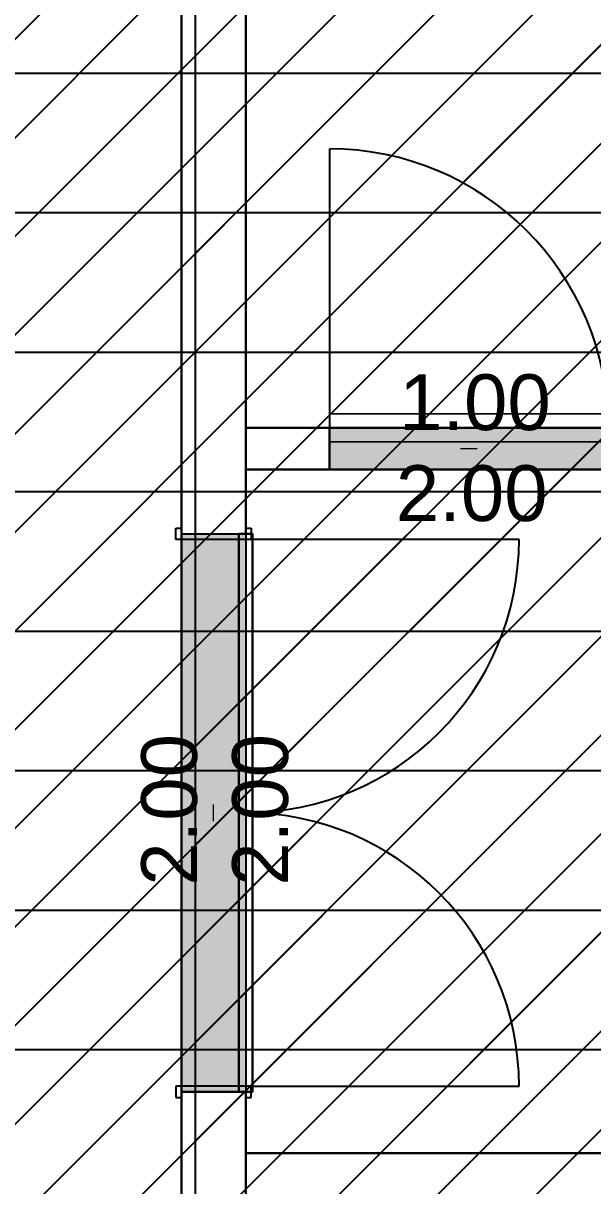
# Model space of a CAD drawing. Extents: x -996 to 41004, y -11542 to 18158.
# Drawn here: x 15845 to 17887, y 2513 to 6680 of the extents above; entities that cross this region are included whole.
import ezdxf

# ---------------------------------------------------------------- set-up
doc = ezdxf.new("R2010")
doc.units = 0
doc.header["$LTSCALE"] = 50
doc.layers.get('0').update_dxf_attribs({"lineweight": 25})
for name, color, linetype, lineweight, true_color in [('2D-NovaObj-A_Geschossdecke', 7, 'Continuous', 25, 0x008080), ('3D-NovaObj-A_Geschossdecke', 7, 'Continuous', 25, 0x008080), ('A_Geschossdecke', 7, 'Continuous', 25, 0x008080), ('XREF-41001-A-G-O1$0$2D-NovaObj-A_Geschossdecke', 7, 'Continuous', 25, 0x008080), ('XREF-41001-A-G-O1$0$2D-NovaObj-A_Tuer', 7, 'Continuous', 25, 0xbdbbbb), ('XREF-41001-A-G-O1$0$2D-NovaObj-A_Wand_allgemein', 3, 'Continuous', 25, 0x00ff00), ('XREF-41001-A-G-O1$0$3D-NovaObj-A_Geschossdecke', 7, 'Continuous', 25, 0x008080), ('XREF-41001-A-G-O1$0$3D-NovaObj-A_Tuer', 7, 'Continuous', 25, 0xbdbbbb), ('XREF-41001-A-G-O1$0$3D-NovaObj-A_Wand_allgemein', 3, 'Continuous', 25, 0x00ff00), ('XREF-41001-A-G-O1$0$A_Geschossdecke', 7, 'Continuous', 25, 0x008080), ('XREF-41001-A-G-O1$0$A_Tuer', 7, 'Continuous', 25, 0xbdbbbb), ('XREF-41001-A-G-O1$0$A_Wand_allgemein', 3, 'Continuous', 25, 0x00ff00), ('XREF-41001-A-G-O2$0$2D-NovaObj-A_Dach', 1, 'Continuous', 25, 0xff0000), ('XREF-41001-A-G-O2$0$2D-NovaObj-A_Tuer', 7, 'Continuous', 25, 0xbdbbbb), ('XREF-41001-A-G-O2$0$2D-NovaObj-A_Wand_allgemein', 3, 'Continuous', 25, 0x00ff00), ('XREF-41001-A-G-O2$0$3D-NovaObj-A_Dach', 1, 'Continuous', 25, 0xff0000), ('XREF-41001-A-G-O2$0$3D-NovaObj-A_Tuer', 7, 'Continuous', 25, 0xbdbbbb), ('XREF-41001-A-G-O2$0$3D-NovaObj-A_Tuer_3D', 9, 'Continuous', 18, 0x808080), ('XREF-41001-A-G-O2$0$3D-NovaObj-A_Wand_allgemein', 3, 'Continuous', 25, 0x00ff00), ('XREF-41001-A-G-O2$0$A_Dach', 1, 'Continuous', 25, 0xff0000), ('XREF-41001-A-G-O2$0$A_Tuer', 7, 'Continuous', 25, 0xbdbbbb), ('XREF-41001-A-G-O2$0$A_Wand_allgemein', 3, 'Continuous', 25, 0x00ff00)]:
    doc.layers.add(name, color=color, linetype=linetype, lineweight=lineweight, true_color=true_color)
doc.styles.add('XREF-41001-A-G-O1$0$Standard', font='ARIALN.TTF')
doc.styles.add('XREF-41001-A-G-O2$0$Standard', font='ARIALN.TTF')

# ---------------------------------------------------------------- blocks, each defined once
blk = doc.blocks.new('XREF-41001-A-G-O1$0$Wand_A0AA6LH9LL', base_point=(16412.6, -2470.1))
at = {"layer": 'XREF-41001-A-G-O1$0$2D-NovaObj-A_Wand_allgemein', "color": 3, "ltscale": 0.25, "true_color": 0x00ff00}
for p, q in [((16412.6, 10669.9), (16412.6, 4849.9)), ((16642.6, 10669.9), (16642.6, 5229.9)), ((16642.6, 5079.9), (16642.6, 4849.9)), ((16412.6, 2849.9), (16412.6, -2470.1)), ((16642.6, 2849.9), (16642.6, 2629.9))]:
    blk.add_line(p, q, dxfattribs=at)
at = {"layer": 'XREF-41001-A-G-O1$0$3D-NovaObj-A_Wand_allgemein', "color": 3, "linetype": 'Continuous', "ltscale": 0.25, "true_color": 0x00ff00}
for p, q in [((16412.6, 4849.9, 3000), (16412.6, 10669.9, 3000)), ((16412.6, 10669.9), (16412.6, 4849.9)), ((16642.6, 10669.9, 3000), (16642.6, 4849.9, 3000)), ((16642.6, 4849.9), (16642.6, 10669.9)), ((16412.6, 4849.9, 2000), (16412.6, 4849.9)), ((16412.6, 4849.9), (16642.6, 4849.9)), ((16412.6, 2849.9, 2000), (16412.6, 4849.9, 2000)), ((16412.6, 4849.9, 2000), (16642.6, 4849.9, 2000)), ((16412.6, 2849.9, 3000), (16412.6, 4849.9, 3000)), ((16642.6, 4849.9), (16642.6, 4849.9, 2000)), ((16642.6, 4849.9, 2000), (16642.6, 2849.9, 2000)), ((16642.6, 4849.9, 3000), (16642.6, 2849.9, 3000)), ((16642.6, 2849.9), (16412.6, 2849.9)), ((16412.6, 2849.9), (16412.6, 2849.9, 2000)), ((16412.6, 2849.9, 2000), (16642.6, 2849.9, 2000)), ((16412.6, -2470.1, 3000), (16412.6, 2849.9, 3000)), ((16412.6, 2849.9), (16412.6, -2470.1)), ((16642.6, 2849.9, 2000), (16642.6, 2849.9)), ((16642.6, 2849.9, 3000), (16642.6, -2470.1, 3000)), ((16642.6, -2470.1), (16642.6, 2849.9))]:
    blk.add_line(p, q, dxfattribs=at)
for points, invisible_edges in [([(16412.6, 4849.9), (16412.6, 4849.9, 3000), (16412.6, 10669.9, 3000), (16412.6, 10669.9)], 1), ([(16642.6, 10669.9), (16642.6, 4849.9), (16412.6, 4849.9), (16412.6, 10669.9)], 15), ([(16412.6, 10669.9, 3000), (16412.6, -2470.1, 3000), (16642.6, -2470.1, 3000), (16642.6, 10669.9, 3000)], 15), ([(16642.6, 10669.9), (16642.6, 10669.9, 3000), (16642.6, 4849.9, 3000), (16642.6, 4849.9)], 4), ([(16642.6, 4849.9), (16642.6, 4849.9, 2000), (16412.6, 4849.9, 2000), (16412.6, 4849.9)], 2), ([(16642.6, 4849.9, 2000), (16642.6, 2849.9, 2000), (16412.6, 2849.9, 2000), (16412.6, 4849.9, 2000)], 2), ([(16412.6, 2849.9, 2000), (16412.6, 2849.9, 3000), (16412.6, 4849.9, 3000), (16412.6, 4849.9, 2000)], 13), ([(16642.6, 4849.9, 2000), (16642.6, 4849.9, 3000), (16642.6, 2849.9, 3000), (16642.6, 2849.9, 2000)], 13), ([(16412.6, -2470.1), (16412.6, -2470.1, 3000), (16412.6, 2849.9, 3000), (16412.6, 2849.9)], 4), ([(16642.6, 2849.9), (16642.6, -2470.1), (16412.6, -2470.1), (16412.6, 2849.9)], 15), ([(16642.6, 2849.9), (16642.6, 2849.9, 3000), (16642.6, -2470.1, 3000), (16642.6, -2470.1)], 1)]:
    blk.add_3dface(points, dxfattribs=dict(at, invisible_edges=invisible_edges))
blk.add_3dface([(16642.6, 2849.9, 2000), (16642.6, 2849.9), (16412.6, 2849.9), (16412.6, 2849.9, 2000)], dxfattribs=at)
blk = doc.blocks.new('XREF-41001-A-G-O1$0$Tür_A0AA6LHALL', base_point=(16268.2, 2829.9))
at = {"layer": 'XREF-41001-A-G-O1$0$2D-NovaObj-A_Tuer', "ltscale": 0.25}
for p, q in [((16392.6, 4829.9), (16392.6, 4869.9)), ((16392.6, 4869.9), (16412.6, 4869.9)), ((16412.6, 4869.9), (16412.6, 4849.9)), ((16412.6, 4849.9), (16642.6, 4849.9)), ((16642.6, 4849.9), (16642.6, 4869.9)), ((16642.6, 4869.9), (16662.6, 4869.9)), ((16662.6, 4869.9), (16662.6, 4829.9)), ((16662.6, 4829.9), (16392.6, 4829.9)), ((17622.6, 4829.9), (16662.6, 4829.9)), ((16662.6, 2869.9), (16392.6, 2869.9)), ((16392.6, 2869.9), (16392.6, 2829.9)), ((16412.6, 2849.9), (16642.6, 2849.9)), ((16412.6, 2829.9), (16412.6, 2849.9)), ((16642.6, 2849.9), (16642.6, 2829.9)), ((16662.6, 2829.9), (16662.6, 2869.9)), ((16662.6, 2869.9), (17622.6, 2869.9)), ((16392.6, 2829.9), (16412.6, 2829.9)), ((16642.6, 2829.9), (16662.6, 2829.9))]:
    blk.add_line(p, q, dxfattribs=at)
at = {"layer": 'XREF-41001-A-G-O1$0$2D-NovaObj-A_Tuer', "lineweight": 18, "ltscale": 0.18}
blk.add_line((16527.6, 3819.9), (16527.6, 3879.9), dxfattribs=at)
at = {"layer": 'XREF-41001-A-G-O1$0$2D-NovaObj-A_Tuer', "ltscale": 0.25}
for centre, major_axis in [((16642.6, 4829.9), (0, -980)), ((16642.6, 2869.9), (980, 0))]:
    blk.add_ellipse(centre, major_axis=major_axis, ratio=1, start_param=0, end_param=1.570796, dxfattribs=at)
at = {"layer": 'XREF-41001-A-G-O1$0$3D-NovaObj-A_Tuer', "ltscale": 0.25}
for p, q in [((16667.6, 4849.9, 2000), (16617.6, 4849.9, 2000)), ((16667.6, 4849.9), (16617.6, 4849.9)), ((16617.6, 3849.9, 2000), (16617.6, 4849.9, 2000)), ((16617.6, 4849.9, 2000), (16617.6, 4849.9)), ((16617.6, 4849.9), (16617.6, 3849.9)), ((16667.6, 3849.9, 2000), (16667.6, 4849.9, 2000)), ((16667.6, 4849.9, 2000), (16667.6, 4849.9)), ((16667.6, 4849.9), (16667.6, 3849.9)), ((16617.6, 2849.9, 2000), (16617.6, 3849.9, 2000)), ((16617.6, 3849.9), (16617.6, 2849.9)), ((16667.6, 2849.9, 2000), (16667.6, 3849.9, 2000)), ((16667.6, 3849.9), (16667.6, 2849.9)), ((16667.6, 2849.9), (16617.6, 2849.9)), ((16667.6, 2849.9, 2000), (16617.6, 2849.9, 2000)), ((16617.6, 2849.9), (16617.6, 2849.9, 2000)), ((16667.6, 2849.9), (16667.6, 2849.9, 2000))]:
    blk.add_line(p, q, dxfattribs=at)
for points in [[(16617.6, 3849.9, 0), (16667.6, 3849.9, 0), (16667.6, 3849.9, 0), (16667.6, 3849.9, 2000), (16617.6, 3849.9, 2000), (16617.6, 3849.9, 0)], [(16667.6, 3849.9, 0), (16617.6, 3849.9, 0), (16617.6, 3849.9, 0), (16617.6, 3849.9, 2000), (16667.6, 3849.9, 2000), (16667.6, 3849.9, 0)]]:
    blk.add_polyline3d(points, close=True, dxfattribs=at)
for points in [[(16617.6, 3849.9, 2000), (16617.6, 4849.9, 2000), (16667.6, 4849.9, 2000), (16667.6, 3849.9, 2000)], [(16617.6, 4849.9, 2000), (16617.6, 4849.9), (16667.6, 4849.9), (16667.6, 4849.9, 2000)], [(16667.6, 4849.9), (16617.6, 4849.9), (16617.6, 3849.9), (16667.6, 3849.9)], [(16617.6, 4849.9), (16617.6, 3849.9), (16617.6, 3849.9, 1000), (16617.6, 4849.9, 2000)], [(16667.6, 3849.9), (16667.6, 4849.9), (16667.6, 4849.9, 2000), (16667.6, 3849.9, 1000)], [(16667.6, 2849.9, 2000), (16617.6, 2849.9, 2000), (16617.6, 3849.9, 2000), (16667.6, 3849.9, 2000)], [(16617.6, 3849.9), (16617.6, 2849.9), (16667.6, 2849.9), (16667.6, 3849.9)], [(16617.6, 3849.9, 1000), (16617.6, 2849.9), (16617.6, 2849.9, 2000), (16617.6, 3849.9, 2000)], [(16667.6, 2849.9), (16667.6, 3849.9, 1000), (16667.6, 3849.9, 2000), (16667.6, 2849.9, 2000)], [(16617.6, 2849.9), (16617.6, 2849.9, 2000), (16667.6, 2849.9, 2000), (16667.6, 2849.9)]]:
    blk.add_3dface(points, dxfattribs=at)
at = {"layer": 'XREF-41001-A-G-O1$0$3D-NovaObj-A_Tuer', "ltscale": 0.25, "invisible_edges": 4}
for points in [[(16617.6, 4849.9, 2000), (16617.6, 3849.9, 1000), (16617.6, 3849.9, 2000)], [(16667.6, 3849.9, 1000), (16667.6, 4849.9, 2000), (16667.6, 3849.9, 2000)], [(16617.6, 3849.9), (16617.6, 2849.9), (16617.6, 3849.9, 1000)], [(16667.6, 2849.9), (16667.6, 3849.9), (16667.6, 3849.9, 1000)]]:
    blk.add_3dface(points, dxfattribs=at)
at = {"layer": 'XREF-41001-A-G-O1$0$2D-NovaObj-A_Tuer', "lineweight": 18, "ltscale": 0.18, "char_height": 200, "attachment_point": 1, "rotation": 90, "style": 'XREF-41001-A-G-O1$0$Standard'}
for insert in [(16268.2, 3588.5), (16594.2, 3588.5)]:
    blk.add_mtext('{\\fArial;2.00}', dxfattribs=dict(at, insert=insert))
at = {"layer": 'XREF-41001-A-G-O1$0$3D-NovaObj-A_Tuer', "ltscale": 0.25}
mesh = blk.add_polyface(dxfattribs=at)
corners = [(16617.6, 3849.9), (16667.6, 3849.9), (16667.6, 3849.9, 2000), (16617.6, 3849.9, 2000)]
mesh.append_faces([[corners[k] for k in face] for face in [(0, 2, 1, 1)]], dxfattribs={"vtx0": -1, "vtx2": -1})
mesh.append_faces([[corners[k] for k in face] for face in [(0, 3, 2, 2)]], dxfattribs={"vtx2": -1, "vtx3": -1})
mesh = blk.add_polyface(dxfattribs=at)
corners = [(16667.6, 3849.9), (16617.6, 3849.9), (16617.6, 3849.9, 2000), (16667.6, 3849.9, 2000)]
mesh.append_faces([[corners[k] for k in face] for face in [(0, 2, 1, 1)]], dxfattribs={"vtx0": -1, "vtx2": -1})
mesh.append_faces([[corners[k] for k in face] for face in [(0, 3, 2, 2)]], dxfattribs={"vtx2": -1, "vtx3": -1})
blk = doc.blocks.new('XREF-41001-A-G-O1$0$Wand_A0AA6LHRLL', base_point=(16642.6, 5079.9))
at = {"layer": 'XREF-41001-A-G-O1$0$2D-NovaObj-A_Wand_allgemein', "color": 3, "ltscale": 0.25, "true_color": 0x00ff00}
for p, q in [((21562.6, 5229.9), (16642.6, 5229.9)), ((21562.6, 5079.9), (16642.6, 5079.9))]:
    blk.add_line(p, q, dxfattribs=at)
at = {"layer": 'XREF-41001-A-G-O1$0$3D-NovaObj-A_Wand_allgemein', "color": 3, "linetype": 'Continuous', "ltscale": 0.25, "true_color": 0x00ff00}
for p, q in [((16642.6, 5229.9), (16642.6, 5229.9, 3000)), ((16642.6, 5229.9, 3000), (21562.6, 5229.9, 3000)), ((21562.6, 5229.9), (16642.6, 5229.9)), ((21562.6, 5079.9, 3000), (16642.6, 5079.9, 3000)), ((16642.6, 5079.9, 3000), (16642.6, 5079.9)), ((16642.6, 5079.9), (21562.6, 5079.9))]:
    blk.add_line(p, q, dxfattribs=at)
for points, invisible_edges in [([(16642.6, 5229.9), (16642.6, 5229.9, 3000), (21562.6, 5229.9, 3000), (21562.6, 5229.9)], 4), ([(21562.6, 5079.9), (16642.6, 5079.9), (16642.6, 5229.9), (21562.6, 5229.9)], 15), ([(35932.6, 5229.9, 3000), (16642.6, 5229.9, 3000), (16642.6, 5079.9, 3000), (35932.6, 5079.9, 3000)], 15), ([(21562.6, 5079.9), (21562.6, 5079.9, 3000), (16642.6, 5079.9, 3000), (16642.6, 5079.9)], 1)]:
    blk.add_3dface(points, dxfattribs=dict(at, invisible_edges=invisible_edges))
blk = doc.blocks.new('XREF-41001-A-G-O1$0$Wand_A0AA6LHZLL', base_point=(16642.6, 2479.9))
at = {"layer": 'XREF-41001-A-G-O1$0$2D-NovaObj-A_Wand_allgemein', "color": 3, "ltscale": 0.25, "true_color": 0x00ff00}
blk.add_line((21562.6, 2629.9), (16642.6, 2629.9), dxfattribs=at)
at = {"layer": 'XREF-41001-A-G-O1$0$3D-NovaObj-A_Wand_allgemein', "color": 3, "linetype": 'Continuous', "ltscale": 0.25, "true_color": 0x00ff00}
for p, q in [((16642.6, 2629.9), (16642.6, 2629.9, 3000)), ((16642.6, 2629.9, 3000), (21562.6, 2629.9, 3000)), ((21562.6, 2629.9), (16642.6, 2629.9))]:
    blk.add_line(p, q, dxfattribs=at)
for points, invisible_edges in [([(16642.6, 2629.9), (16642.6, 2629.9, 3000), (21562.6, 2629.9, 3000), (21562.6, 2629.9)], 4), ([(21562.6, 2479.9), (16642.6, 2479.9), (16642.6, 2629.9), (21562.6, 2629.9)], 15), ([(23262.6, 2629.9, 3000), (16642.6, 2629.9, 3000), (16642.6, 2479.9, 3000), (23262.6, 2479.9, 3000)], 15)]:
    blk.add_3dface(points, dxfattribs=dict(at, invisible_edges=invisible_edges))
blk = doc.blocks.new('XREF-41001-A-G-O1$0$Geschossdecke_A0AA6LI1LL', base_point=(13362.6, -2900.1))
at = {"layer": 'XREF-41001-A-G-O1$0$2D-NovaObj-A_Geschossdecke', "color": 134, "ltscale": 0.25, "true_color": 0x009999}
blk.add_line((16462.6, -2850.1), (16462.6, 11049.9), dxfattribs=at)
at = {"layer": 'XREF-41001-A-G-O1$0$2D-NovaObj-A_Geschossdecke', "color": 134, "linetype": 'Continuous', "ltscale": 0.25, "true_color": 0x009999}
for p, q in [((16462.6, 1259.8), (26252.7, 11049.9)), ((16462.6, 1613.3), (25899.1, 11049.9)), ((16462.6, 1966.9), (25545.6, 11049.9)), ((16462.6, 2320.4), (25192, 11049.9)), ((16462.6, 2674), (24838.5, 11049.9)), ((16462.6, 3027.5), (24484.9, 11049.9)), ((16462.6, 3381.1), (24131.4, 11049.9)), ((16462.6, 3734.6), (23777.8, 11049.9)), ((16462.6, 4088.2), (23424.3, 11049.9)), ((16462.6, 4441.7), (23070.7, 11049.9)), ((16462.6, 4795.3), (22717.2, 11049.9)), ((16462.6, 5148.8), (22363.6, 11049.9)), ((16462.6, 5502.4), (22010.1, 11049.9)), ((16462.6, 5856), (21656.5, 11049.9)), ((16462.6, 6209.5), (21302.9, 11049.9)), ((16462.6, 6563.1), (20949.4, 11049.9))]:
    blk.add_line(p, q, dxfattribs=at)
at = {"layer": 'XREF-41001-A-G-O1$0$3D-NovaObj-A_Geschossdecke', "color": 134, "linetype": 'Continuous', "ltscale": 0.25, "true_color": 0x009999}
for p, q in [((16412.6, 11099.9, 3000), (16412.6, -2900.1, 3000)), ((16412.6, 11099.9, 3380), (16412.6, -2900.1, 3380))]:
    blk.add_line(p, q, dxfattribs=at)
blk.add_3dface([(16412.6, 11099.9, 3380), (16412.6, -2900.1, 3380), (16412.6, -2900.1, 3000), (16412.6, 11099.9, 3000)], dxfattribs=at)
mesh = blk.add_polyface(dxfattribs=at)
corners = [(26762.6, -2900.1, 3000), (36362.6, -2900.1, 3000), (36362.6, 11099.9, 3000), (16412.6, 11099.9, 3000), (16412.6, -2900.1, 3000), (13362.6, -2900.1, 3000), (23262.6, -2900.1, 3000), (23262.6, 2474.9, 3000), (28562.6, 2474.9, 3000), (28562.6, 214.9, 3000), (26762.6, 214.9, 3000)]
mesh.append_faces([[corners[k] for k in face] for face in [(6, 3, 7, 7), (7, 2, 8, 8), (8, 1, 9, 9)]], dxfattribs={"vtx0": -1, "vtx1": -1, "vtx2": -1, "color": 134})
mesh.append_faces([[corners[k] for k in face] for face in [(1, 10, 9, 9)]], dxfattribs={"vtx0": -1, "vtx2": -1, "vtx3": -1, "color": 134})
mesh.append_faces([[corners[k] for k in face] for face in [(4, 3, 6, 6), (3, 2, 7, 7), (2, 1, 8, 8)]], dxfattribs={"vtx1": -1, "vtx2": -1, "vtx3": -1, "color": 134})
mesh.append_faces([[corners[k] for k in face] for face in [(1, 0, 10, 10)]], dxfattribs={"vtx2": -1, "vtx3": -1, "color": 134})
mesh = blk.add_polyface(dxfattribs=at)
corners = [(26762.6, -2900.1, 3380), (36362.6, -2900.1, 3380), (36362.6, 11099.9, 3380), (16412.6, 11099.9, 3380), (16412.6, -2900.1, 3380), (13362.6, -2900.1, 3380), (23262.6, -2900.1, 3380), (23262.6, 2474.9, 3380), (28562.6, 2474.9, 3380), (28562.6, 214.9, 3380), (26762.6, 214.9, 3380)]
mesh.append_faces([[corners[k] for k in face] for face in [(4, 6, 3, 3), (3, 7, 2, 2), (2, 8, 1, 1)]], dxfattribs={"vtx0": -1, "vtx1": -1, "vtx2": -1, "color": 134})
mesh.append_faces([[corners[k] for k in face] for face in [(1, 10, 0, 0)]], dxfattribs={"vtx0": -1, "vtx2": -1, "color": 134})
mesh.append_faces([[corners[k] for k in face] for face in [(1, 9, 10, 10)]], dxfattribs={"vtx0": -1, "vtx2": -1, "vtx3": -1, "color": 134})
mesh.append_faces([[corners[k] for k in face] for face in [(6, 7, 3, 3), (7, 8, 2, 2), (8, 9, 1, 1)]], dxfattribs={"vtx1": -1, "vtx2": -1, "vtx3": -1, "color": 134})
blk = doc.blocks.new('XREF-41001-A-G-O1')
at = {"layer": 'XREF-41001-A-G-O1$0$A_Geschossdecke', "color": 134, "ltscale": 0.25, "true_color": 0x009999}
blk.add_blockref('XREF-41001-A-G-O1$0$Geschossdecke_A0AA6LI1LL', (13362.6, -2900.1), dxfattribs=at)
at = {"layer": 'XREF-41001-A-G-O1$0$A_Tuer', "ltscale": 0.25}
blk.add_blockref('XREF-41001-A-G-O1$0$Tür_A0AA6LHALL', (16268.2, 2829.9), dxfattribs=at)
at = {"layer": 'XREF-41001-A-G-O1$0$A_Wand_allgemein', "color": 3, "ltscale": 0.25, "true_color": 0x00ff00}
for name, p in [('XREF-41001-A-G-O1$0$Wand_A0AA6LH9LL', (16412.6, -2470.1)), ('XREF-41001-A-G-O1$0$Wand_A0AA6LHRLL', (16642.6, 5079.9)), ('XREF-41001-A-G-O1$0$Wand_A0AA6LHZLL', (16642.6, 2479.9))]:
    blk.add_blockref(name, p, dxfattribs=at)
blk = doc.blocks.new('XREF-41001-A-G-O2$0$Wand_A0AA6LG2LL', base_point=(16412.6, -2470.1))
at = {"layer": 'XREF-41001-A-G-O2$0$2D-NovaObj-A_Wand_allgemein', "color": 3, "ltscale": 0.25, "true_color": 0x00ff00}
for p, q in [((16412.6, 10669.9), (16412.6, 4849.9)), ((16642.6, 10669.9), (16642.6, 5229.9)), ((16642.6, 5079.9), (16642.6, 4849.9)), ((16412.6, 2849.9), (16412.6, -2470.1)), ((16642.6, 2849.9), (16642.6, 2629.9))]:
    blk.add_line(p, q, dxfattribs=at)
at = {"layer": 'XREF-41001-A-G-O2$0$3D-NovaObj-A_Wand_allgemein', "color": 3, "linetype": 'Continuous', "ltscale": 0.25, "true_color": 0x00ff00}
for p, q in [((16412.6, 4849.9, 3000), (16412.6, 10669.9, 3000)), ((16412.6, 10669.9), (16412.6, 4849.9)), ((16642.6, 10669.9, 3000), (16642.6, 4849.9, 3000)), ((16642.6, 4849.9), (16642.6, 10669.9)), ((16412.6, 4849.9, 2000), (16412.6, 4849.9)), ((16412.6, 4849.9), (16642.6, 4849.9)), ((16412.6, 2849.9, 2000), (16412.6, 4849.9, 2000)), ((16412.6, 4849.9, 2000), (16642.6, 4849.9, 2000)), ((16412.6, 2849.9, 3000), (16412.6, 4849.9, 3000)), ((16642.6, 4849.9), (16642.6, 4849.9, 2000)), ((16642.6, 4849.9, 2000), (16642.6, 2849.9, 2000)), ((16642.6, 4849.9, 3000), (16642.6, 2849.9, 3000)), ((16642.6, 2849.9), (16412.6, 2849.9)), ((16412.6, 2849.9), (16412.6, 2849.9, 2000)), ((16412.6, 2849.9, 2000), (16642.6, 2849.9, 2000)), ((16412.6, -2470.1, 3000), (16412.6, 2849.9, 3000)), ((16412.6, 2849.9), (16412.6, -2470.1)), ((16642.6, 2849.9, 2000), (16642.6, 2849.9)), ((16642.6, 2849.9, 3000), (16642.6, -2470.1, 3000)), ((16642.6, -2470.1), (16642.6, 2849.9))]:
    blk.add_line(p, q, dxfattribs=at)
for points, invisible_edges in [([(16412.6, 4849.9), (16412.6, 4849.9, 3000), (16412.6, 10669.9, 3000), (16412.6, 10669.9)], 1), ([(16642.6, 10669.9), (16642.6, 4849.9), (16412.6, 4849.9), (16412.6, 10669.9)], 15), ([(16412.6, 10669.9, 3000), (16412.6, -2470.1, 3000), (16642.6, -2470.1, 3000), (16642.6, 10669.9, 3000)], 15), ([(16642.6, 10669.9), (16642.6, 10669.9, 3000), (16642.6, 4849.9, 3000), (16642.6, 4849.9)], 4), ([(16642.6, 4849.9), (16642.6, 4849.9, 2000), (16412.6, 4849.9, 2000), (16412.6, 4849.9)], 2), ([(16642.6, 4849.9, 2000), (16642.6, 2849.9, 2000), (16412.6, 2849.9, 2000), (16412.6, 4849.9, 2000)], 2), ([(16412.6, 2849.9, 2000), (16412.6, 2849.9, 3000), (16412.6, 4849.9, 3000), (16412.6, 4849.9, 2000)], 13), ([(16642.6, 4849.9, 2000), (16642.6, 4849.9, 3000), (16642.6, 2849.9, 3000), (16642.6, 2849.9, 2000)], 13), ([(16412.6, -2470.1), (16412.6, -2470.1, 3000), (16412.6, 2849.9, 3000), (16412.6, 2849.9)], 4), ([(16642.6, 2849.9), (16642.6, -2470.1), (16412.6, -2470.1), (16412.6, 2849.9)], 15), ([(16642.6, 2849.9), (16642.6, 2849.9, 3000), (16642.6, -2470.1, 3000), (16642.6, -2470.1)], 1)]:
    blk.add_3dface(points, dxfattribs=dict(at, invisible_edges=invisible_edges))
blk.add_3dface([(16642.6, 2849.9, 2000), (16642.6, 2849.9), (16412.6, 2849.9), (16412.6, 2849.9, 2000)], dxfattribs=at)
blk = doc.blocks.new('XREF-41001-A-G-O2$0$Tür_A0AA6LG3LL', base_point=(16268.2, 2829.9))
at = {"layer": 'XREF-41001-A-G-O2$0$2D-NovaObj-A_Tuer', "ltscale": 0.25}
for p, q in [((16392.6, 4829.9), (16392.6, 4869.9)), ((16392.6, 4869.9), (16412.6, 4869.9)), ((16412.6, 4869.9), (16412.6, 4849.9)), ((16412.6, 4849.9), (16642.6, 4849.9)), ((16642.6, 4849.9), (16642.6, 4869.9)), ((16642.6, 4869.9), (16662.6, 4869.9)), ((16662.6, 4869.9), (16662.6, 4829.9)), ((16662.6, 4829.9), (16392.6, 4829.9)), ((17622.6, 4829.9), (16662.6, 4829.9)), ((16662.6, 2869.9), (16392.6, 2869.9)), ((16392.6, 2869.9), (16392.6, 2829.9)), ((16412.6, 2849.9), (16642.6, 2849.9)), ((16412.6, 2829.9), (16412.6, 2849.9)), ((16642.6, 2849.9), (16642.6, 2829.9)), ((16662.6, 2829.9), (16662.6, 2869.9)), ((16662.6, 2869.9), (17622.6, 2869.9)), ((16392.6, 2829.9), (16412.6, 2829.9)), ((16642.6, 2829.9), (16662.6, 2829.9))]:
    blk.add_line(p, q, dxfattribs=at)
at = {"layer": 'XREF-41001-A-G-O2$0$2D-NovaObj-A_Tuer', "lineweight": 18, "ltscale": 0.18}
blk.add_line((16527.6, 3819.9), (16527.6, 3879.9), dxfattribs=at)
at = {"layer": 'XREF-41001-A-G-O2$0$2D-NovaObj-A_Tuer', "ltscale": 0.25}
for centre, major_axis in [((16642.6, 4829.9), (0, -980)), ((16642.6, 2869.9), (980, 0))]:
    blk.add_ellipse(centre, major_axis=major_axis, ratio=1, start_param=0, end_param=1.570796, dxfattribs=at)
at = {"layer": 'XREF-41001-A-G-O2$0$2D-NovaObj-A_Tuer', "color": 7, "ltscale": 0.25, "true_color": 0xffffff}
blk.add_solid([(16642.6, 2849.9), (16642.6, 4849.9), (16412.6, 2849.9), (16412.6, 4849.9)], dxfattribs=at)
at = {"layer": 'XREF-41001-A-G-O2$0$3D-NovaObj-A_Tuer', "ltscale": 0.25}
for p, q in [((16667.6, 4849.9, 2000), (16617.6, 4849.9, 2000)), ((16667.6, 4849.9), (16617.6, 4849.9)), ((16617.6, 3849.9, 2000), (16617.6, 4849.9, 2000)), ((16617.6, 4849.9, 2000), (16617.6, 4849.9)), ((16617.6, 4849.9), (16617.6, 3849.9)), ((16667.6, 3849.9, 2000), (16667.6, 4849.9, 2000)), ((16667.6, 4849.9, 2000), (16667.6, 4849.9)), ((16667.6, 4849.9), (16667.6, 3849.9)), ((16617.6, 2849.9, 2000), (16617.6, 3849.9, 2000)), ((16617.6, 3849.9), (16617.6, 2849.9)), ((16667.6, 2849.9, 2000), (16667.6, 3849.9, 2000)), ((16667.6, 3849.9), (16667.6, 2849.9)), ((16667.6, 2849.9), (16617.6, 2849.9)), ((16667.6, 2849.9, 2000), (16617.6, 2849.9, 2000)), ((16617.6, 2849.9), (16617.6, 2849.9, 2000)), ((16667.6, 2849.9), (16667.6, 2849.9, 2000))]:
    blk.add_line(p, q, dxfattribs=at)
for points in [[(16617.6, 3849.9, 0), (16667.6, 3849.9, 0), (16667.6, 3849.9, 0), (16667.6, 3849.9, 2000), (16617.6, 3849.9, 2000), (16617.6, 3849.9, 0)], [(16667.6, 3849.9, 0), (16617.6, 3849.9, 0), (16617.6, 3849.9, 0), (16617.6, 3849.9, 2000), (16667.6, 3849.9, 2000), (16667.6, 3849.9, 0)]]:
    blk.add_polyline3d(points, close=True, dxfattribs=at)
for points in [[(16617.6, 3849.9, 2000), (16617.6, 4849.9, 2000), (16667.6, 4849.9, 2000), (16667.6, 3849.9, 2000)], [(16617.6, 4849.9, 2000), (16617.6, 4849.9), (16667.6, 4849.9), (16667.6, 4849.9, 2000)], [(16667.6, 4849.9), (16617.6, 4849.9), (16617.6, 3849.9), (16667.6, 3849.9)], [(16617.6, 4849.9), (16617.6, 3849.9), (16617.6, 3849.9, 1000), (16617.6, 4849.9, 2000)], [(16667.6, 3849.9), (16667.6, 4849.9), (16667.6, 4849.9, 2000), (16667.6, 3849.9, 1000)], [(16667.6, 2849.9, 2000), (16617.6, 2849.9, 2000), (16617.6, 3849.9, 2000), (16667.6, 3849.9, 2000)], [(16617.6, 3849.9), (16617.6, 2849.9), (16667.6, 2849.9), (16667.6, 3849.9)], [(16617.6, 3849.9, 1000), (16617.6, 2849.9), (16617.6, 2849.9, 2000), (16617.6, 3849.9, 2000)], [(16667.6, 2849.9), (16667.6, 3849.9, 1000), (16667.6, 3849.9, 2000), (16667.6, 2849.9, 2000)], [(16617.6, 2849.9), (16617.6, 2849.9, 2000), (16667.6, 2849.9, 2000), (16667.6, 2849.9)]]:
    blk.add_3dface(points, dxfattribs=at)
at = {"layer": 'XREF-41001-A-G-O2$0$3D-NovaObj-A_Tuer', "ltscale": 0.25, "invisible_edges": 4}
for points in [[(16617.6, 4849.9, 2000), (16617.6, 3849.9, 1000), (16617.6, 3849.9, 2000)], [(16667.6, 3849.9, 1000), (16667.6, 4849.9, 2000), (16667.6, 3849.9, 2000)], [(16617.6, 3849.9), (16617.6, 2849.9), (16617.6, 3849.9, 1000)], [(16667.6, 2849.9), (16667.6, 3849.9), (16667.6, 3849.9, 1000)]]:
    blk.add_3dface(points, dxfattribs=at)
at = {"layer": 'XREF-41001-A-G-O2$0$2D-NovaObj-A_Tuer', "lineweight": 18, "ltscale": 0.18, "char_height": 200, "attachment_point": 1, "rotation": 90, "style": 'XREF-41001-A-G-O2$0$Standard'}
for insert in [(16268.2, 3588.5), (16594.2, 3588.5)]:
    blk.add_mtext('{\\fArial;2.00}', dxfattribs=dict(at, insert=insert))
at = {"layer": 'XREF-41001-A-G-O2$0$3D-NovaObj-A_Tuer', "ltscale": 0.25}
mesh = blk.add_polyface(dxfattribs=at)
corners = [(16617.6, 3849.9), (16667.6, 3849.9), (16667.6, 3849.9, 2000), (16617.6, 3849.9, 2000)]
mesh.append_faces([[corners[k] for k in face] for face in [(0, 2, 1, 1)]], dxfattribs={"vtx0": -1, "vtx2": -1})
mesh.append_faces([[corners[k] for k in face] for face in [(0, 3, 2, 2)]], dxfattribs={"vtx2": -1, "vtx3": -1})
mesh = blk.add_polyface(dxfattribs=at)
corners = [(16667.6, 3849.9), (16617.6, 3849.9), (16617.6, 3849.9, 2000), (16667.6, 3849.9, 2000)]
mesh.append_faces([[corners[k] for k in face] for face in [(0, 2, 1, 1)]], dxfattribs={"vtx0": -1, "vtx2": -1})
mesh.append_faces([[corners[k] for k in face] for face in [(0, 3, 2, 2)]], dxfattribs={"vtx2": -1, "vtx3": -1})
blk = doc.blocks.new('XREF-41001-A-G-O2$0$Wand_A0AA6LG8LL', base_point=(16642.6, 5079.9))
at = {"layer": 'XREF-41001-A-G-O2$0$2D-NovaObj-A_Wand_allgemein', "color": 3, "ltscale": 0.25, "true_color": 0x00ff00}
for p, q in [((16942.6, 5229.9), (16642.6, 5229.9)), ((16942.6, 5079.9), (16642.6, 5079.9))]:
    blk.add_line(p, q, dxfattribs=at)
at = {"layer": 'XREF-41001-A-G-O2$0$3D-NovaObj-A_Wand_allgemein', "color": 3, "linetype": 'Continuous', "ltscale": 0.25, "true_color": 0x00ff00}
for p, q in [((16642.6, 5229.9), (16642.6, 5229.9, 3000)), ((16642.6, 5229.9, 3000), (16942.6, 5229.9, 3000)), ((16942.6, 5229.9), (16642.6, 5229.9)), ((16942.6, 5229.9, 2000), (17942.6, 5229.9, 2000)), ((16942.6, 5079.9), (16942.6, 5229.9)), ((16942.6, 5229.9), (16942.6, 5229.9, 2000)), ((16942.6, 5229.9, 2000), (16942.6, 5079.9, 2000)), ((16942.6, 5229.9, 3000), (17942.6, 5229.9, 3000)), ((16942.6, 5079.9, 3000), (16642.6, 5079.9, 3000)), ((16642.6, 5079.9, 3000), (16642.6, 5079.9)), ((16642.6, 5079.9), (16942.6, 5079.9)), ((17942.6, 5079.9, 2000), (16942.6, 5079.9, 2000)), ((16942.6, 5079.9, 2000), (16942.6, 5079.9)), ((17942.6, 5079.9, 3000), (16942.6, 5079.9, 3000))]:
    blk.add_line(p, q, dxfattribs=at)
for points, invisible_edges in [([(16642.6, 5229.9), (16642.6, 5229.9, 3000), (16942.6, 5229.9, 3000), (16942.6, 5229.9)], 4), ([(16942.6, 5079.9), (16642.6, 5079.9), (16642.6, 5229.9), (16942.6, 5229.9)], 15), ([(35932.6, 5229.9, 3000), (16642.6, 5229.9, 3000), (16642.6, 5079.9, 3000), (35932.6, 5079.9, 3000)], 15), ([(17942.6, 5079.9, 2000), (16942.6, 5079.9, 2000), (16942.6, 5229.9, 2000), (17942.6, 5229.9, 2000)], 2), ([(16942.6, 5229.9, 2000), (16942.6, 5229.9, 3000), (17942.6, 5229.9, 3000), (17942.6, 5229.9, 2000)], 13), ([(16942.6, 5079.9), (16942.6, 5079.9, 3000), (16642.6, 5079.9, 3000), (16642.6, 5079.9)], 1), ([(17942.6, 5079.9, 2000), (17942.6, 5079.9, 3000), (16942.6, 5079.9, 3000), (16942.6, 5079.9, 2000)], 13)]:
    blk.add_3dface(points, dxfattribs=dict(at, invisible_edges=invisible_edges))
blk.add_3dface([(16942.6, 5079.9, 2000), (16942.6, 5079.9), (16942.6, 5229.9), (16942.6, 5229.9, 2000)], dxfattribs=at)
blk = doc.blocks.new('XREF-41001-A-G-O2$0$Tür_A0AA6LG9LL', base_point=(16942.6, 4895.6))
at = {"layer": 'XREF-41001-A-G-O2$0$2D-NovaObj-A_Tuer', "ltscale": 0.25}
for p, q in [((16942.6, 6229.9), (16942.6, 5079.9)), ((17942.6, 5079.9), (17942.6, 5229.9))]:
    blk.add_line(p, q, dxfattribs=at)
at = {"layer": 'XREF-41001-A-G-O2$0$2D-NovaObj-A_Tuer', "lineweight": 18, "ltscale": 0.18}
blk.add_line((17472.6, 5154.9), (17412.6, 5154.9), dxfattribs=at)
at = {"layer": 'XREF-41001-A-G-O2$0$2D-NovaObj-A_Tuer', "ltscale": 0.25}
blk.add_ellipse((16942.6, 5229.9), major_axis=(1000, 0), ratio=1, start_param=0, end_param=1.570796, dxfattribs=at)
at = {"layer": 'XREF-41001-A-G-O2$0$2D-NovaObj-A_Tuer', "color": 7, "ltscale": 0.25, "true_color": 0xffffff}
blk.add_solid([(17942.6, 5229.9), (16942.6, 5229.9), (17942.6, 5079.9), (16942.6, 5079.9)], dxfattribs=at)
at = {"layer": 'XREF-41001-A-G-O2$0$3D-NovaObj-A_Tuer_3D', "ltscale": 0.18}
for p, q in [((16942.6, 5179.9, 2000), (16942.6, 5279.9, 2000)), ((16942.6, 5179.9), (16942.6, 5279.9)), ((17942.6, 5279.9, 2000), (16942.6, 5279.9, 2000)), ((16942.6, 5279.9, 2000), (16942.6, 5279.9)), ((16942.6, 5279.9), (17942.6, 5279.9)), ((17942.6, 5179.9), (17942.6, 5279.9)), ((17942.6, 5179.9, 2000), (17942.6, 5279.9, 2000)), ((17942.6, 5279.9), (17942.6, 5279.9, 2000)), ((17942.6, 5179.9, 2000), (16942.6, 5179.9, 2000)), ((16942.6, 5179.9, 2000), (16942.6, 5179.9)), ((16942.6, 5179.9), (17942.6, 5179.9)), ((17942.6, 5179.9), (17942.6, 5179.9, 2000))]:
    blk.add_line(p, q, dxfattribs=at)
for points in [[(17942.6, 5279.9, 2000), (16942.6, 5279.9, 2000), (16942.6, 5179.9, 2000), (17942.6, 5179.9, 2000)], [(16942.6, 5279.9, 2000), (16942.6, 5279.9), (16942.6, 5179.9), (16942.6, 5179.9, 2000)], [(16942.6, 5279.9), (17942.6, 5279.9), (17942.6, 5179.9), (16942.6, 5179.9)], [(17942.6, 5279.9), (17942.6, 5279.9, 2000), (17942.6, 5179.9, 2000), (17942.6, 5179.9)]]:
    blk.add_3dface(points, dxfattribs=at)
at = {"layer": 'XREF-41001-A-G-O2$0$2D-NovaObj-A_Tuer', "lineweight": 18, "ltscale": 0.18, "char_height": 200, "attachment_point": 1, "style": 'XREF-41001-A-G-O2$0$Standard'}
for s, insert in [('{\\fArial;1.00}', (17192.5, 5421.6)), ('{\\fArial;2.00}', (17181.1, 5095.6))]:
    blk.add_mtext(s, dxfattribs=dict(at, insert=insert))
at = {"layer": 'XREF-41001-A-G-O2$0$3D-NovaObj-A_Tuer_3D', "ltscale": 0.18}
mesh = blk.add_polyface(dxfattribs=at)
corners = [(17942.6, 5279.9), (17942.6, 5279.9, 2000), (16942.6, 5279.9, 2000), (16942.6, 5279.9)]
mesh.append_faces([[corners[k] for k in face] for face in [(0, 2, 1, 1)]], dxfattribs={"vtx0": -1, "vtx2": -1})
mesh.append_faces([[corners[k] for k in face] for face in [(0, 3, 2, 2)]], dxfattribs={"vtx2": -1, "vtx3": -1})
mesh = blk.add_polyface(dxfattribs=at)
corners = [(17942.6, 5179.9), (17942.6, 5179.9, 2000), (16942.6, 5179.9, 2000), (16942.6, 5179.9)]
mesh.append_faces([[corners[k] for k in face] for face in [(0, 2, 3, 3)]], dxfattribs={"vtx0": -1, "vtx2": -1})
mesh.append_faces([[corners[k] for k in face] for face in [(0, 1, 2, 2)]], dxfattribs={"vtx2": -1, "vtx3": -1})
blk = doc.blocks.new('XREF-41001-A-G-O2$0$Wand_A0AA6LGGLL', base_point=(16642.6, 2479.9))
at = {"layer": 'XREF-41001-A-G-O2$0$2D-NovaObj-A_Wand_allgemein', "color": 3, "ltscale": 0.25, "true_color": 0x00ff00}
blk.add_line((21562.6, 2629.9), (16642.6, 2629.9), dxfattribs=at)
at = {"layer": 'XREF-41001-A-G-O2$0$3D-NovaObj-A_Wand_allgemein', "color": 3, "linetype": 'Continuous', "ltscale": 0.25, "true_color": 0x00ff00}
for p, q in [((16642.6, 2629.9), (16642.6, 2629.9, 3000)), ((16642.6, 2629.9, 3000), (21562.6, 2629.9, 3000)), ((21562.6, 2629.9), (16642.6, 2629.9))]:
    blk.add_line(p, q, dxfattribs=at)
for points, invisible_edges in [([(16642.6, 2629.9), (16642.6, 2629.9, 3000), (21562.6, 2629.9, 3000), (21562.6, 2629.9)], 4), ([(21562.6, 2479.9), (16642.6, 2479.9), (16642.6, 2629.9), (21562.6, 2629.9)], 15), ([(23262.6, 2629.9, 3000), (16642.6, 2629.9, 3000), (16642.6, 2479.9, 3000), (23262.6, 2479.9, 3000)], 15)]:
    blk.add_3dface(points, dxfattribs=dict(at, invisible_edges=invisible_edges))
blk = doc.blocks.new('XREF-41001-A-G-O2$0$Dachfläche_A0AA6LGSLL', base_point=(3362.6, -2900.1))
at = {"layer": 'XREF-41001-A-G-O2$0$2D-NovaObj-A_Dach', "color": 1, "linetype": 'Continuous', "ltscale": 0.25, "true_color": 0xff0000}
for p, q in [((36362.6, 6500), (3362.6, 6500)), ((36362.6, 6000), (3362.6, 6000)), ((36362.6, 5500), (3362.6, 5500)), ((36362.6, 5000), (3362.6, 5000)), ((36362.6, 4500), (3362.6, 4500)), ((36362.6, 4000), (3362.6, 4000)), ((36362.6, 3500), (3362.6, 3500)), ((36362.6, 3000), (3362.6, 3000))]:
    blk.add_line(p, q, dxfattribs=at)
at = {"layer": 'XREF-41001-A-G-O2$0$3D-NovaObj-A_Dach', "color": 1, "linetype": 'Continuous', "ltscale": 0.25, "true_color": 0xff0000, "invisible_edges": 15}
for points in [[(3362.6, -2900.1, 3000), (3362.6, 11099.9, 3000), (36362.6, 11099.9, 3000)], [(3362.6, -2900.1, 3000), (36362.6, 11099.9, 3000), (36362.6, -2900.1, 3000)], [(36362.6, 11099.9, 3635), (3362.6, 11099.9, 3635), (3362.6, -2900.1, 3635)], [(36362.6, -2900.1, 3635), (36362.6, 11099.9, 3635), (3362.6, -2900.1, 3635)]]:
    blk.add_3dface(points, dxfattribs=at)
blk = doc.blocks.new('XREF-41001-A-G-O2')
at = {"layer": 'XREF-41001-A-G-O2$0$A_Dach', "color": 1, "ltscale": 0.25, "true_color": 0xff0000}
blk.add_blockref('XREF-41001-A-G-O2$0$Dachfläche_A0AA6LGSLL', (3362.6, -2900.1), dxfattribs=at)
at = {"layer": 'XREF-41001-A-G-O2$0$A_Tuer', "ltscale": 0.25}
for name, p in [('XREF-41001-A-G-O2$0$Tür_A0AA6LG9LL', (16942.6, 4895.6)), ('XREF-41001-A-G-O2$0$Tür_A0AA6LG3LL', (16268.2, 2829.9))]:
    blk.add_blockref(name, p, dxfattribs=at)
at = {"layer": 'XREF-41001-A-G-O2$0$A_Wand_allgemein', "color": 3, "ltscale": 0.25, "true_color": 0x00ff00}
for name, p in [('XREF-41001-A-G-O2$0$Wand_A0AA6LG2LL', (16412.6, -2470.1)), ('XREF-41001-A-G-O2$0$Wand_A0AA6LG8LL', (16642.6, 5079.9)), ('XREF-41001-A-G-O2$0$Wand_A0AA6LGGLL', (16642.6, 2479.9))]:
    blk.add_blockref(name, p, dxfattribs=at)
blk = doc.blocks.new('Geschossdecke_A0AA6LJOLL', base_point=(3362.6, -2900.1))
at = {"layer": '2D-NovaObj-A_Geschossdecke', "color": 134, "linetype": 'Continuous', "ltscale": 0.25, "true_color": 0x009999}
for p, q in [((6342.3, -2850.1), (20242.3, 11049.9)), ((6695.8, -2850.1), (20595.8, 11049.9)), ((7049.4, -2850.1), (20949.4, 11049.9)), ((7402.9, -2850.1), (21302.9, 11049.9)), ((7756.5, -2850.1), (21656.5, 11049.9)), ((8110.1, -2850.1), (22010.1, 11049.9)), ((8463.6, -2850.1), (22363.6, 11049.9)), ((8817.2, -2850.1), (22717.2, 11049.9)), ((9170.7, -2850.1), (23070.7, 11049.9)), ((9524.3, -2850.1), (23424.3, 11049.9)), ((9877.8, -2850.1), (23777.8, 11049.9)), ((10231.4, -2850.1), (24131.4, 11049.9)), ((10584.9, -2850.1), (19972.6, 6537.5)), ((10938.5, -2850.1), (19972.6, 6184)), ((11292, -2850.1), (20272, 6129.9)), ((11645.6, -2850.1), (20625.6, 6129.9)), ((11999.1, -2850.1), (20979.1, 6129.9)), ((12352.7, -2850.1), (21332.7, 6129.9))]:
    blk.add_line(p, q, dxfattribs=at)
at = {"layer": '3D-NovaObj-A_Geschossdecke', "color": 134, "linetype": 'Continuous', "ltscale": 0.25, "true_color": 0x009999, "invisible_edges": 15}
for points in [[(3362.6, -2900.1, 3000), (19972.6, 6729.9, 3000), (3362.6, 11099.9, 3000)], [(3362.6, -2900.1, 3380), (19972.6, 6729.9, 3380), (3362.6, 11099.9, 3380)], [(19972.6, 6129.9, 3000), (3362.6, -2900.1, 3000), (19972.6, 6729.9, 3000)], [(19972.6, 6129.9, 3380), (3362.6, -2900.1, 3380), (19972.6, 6729.9, 3380)], [(23262.6, -2900.1, 3000), (19972.6, 6129.9, 3000), (3362.6, -2900.1, 3000)], [(23262.6, -2900.1, 3380), (19972.6, 6129.9, 3380), (3362.6, -2900.1, 3380)]]:
    blk.add_3dface(points, dxfattribs=at)

msp = doc.modelspace()

# ---------------------------------------------------------------- block references
at = {"color": 8, "lineweight": 25, "ltscale": 0.25, "true_color": 0x808080}
for name, p in [('XREF-41001-A-G-O1', (0, 0, 3380)), ('XREF-41001-A-G-O2', (0, 0, 6760))]:
    msp.add_blockref(name, p, dxfattribs=at)
at = {"layer": 'A_Geschossdecke', "color": 134, "ltscale": 0.25, "true_color": 0x009999}
msp.add_blockref('Geschossdecke_A0AA6LJOLL', (3362.6, -2900.1), dxfattribs=at)

doc.saveas('drawing.dxf')
